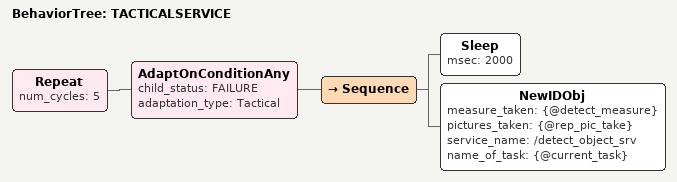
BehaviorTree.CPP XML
<root BTCPP_format="4" main_tree_to_execute="TACTICALSERVICE">
  	<BehaviorTree ID="TACTICALSERVICE">
		<Repeat num_cycles="5">
				<AdaptOnConditionAny child_status="FAILURE" adaptation_type="Tactical">
					<Sequence>
						<Sleep msec="2000"/>
						<NewIDObj measure_taken="{@detect_measure}" pictures_taken="{@rep_pic_take}" service_name="/detect_object_srv" name_of_task="{@current_task}"/>
					</Sequence>
				</AdaptOnConditionAny>
		</Repeat>
  </BehaviorTree>
</root>
